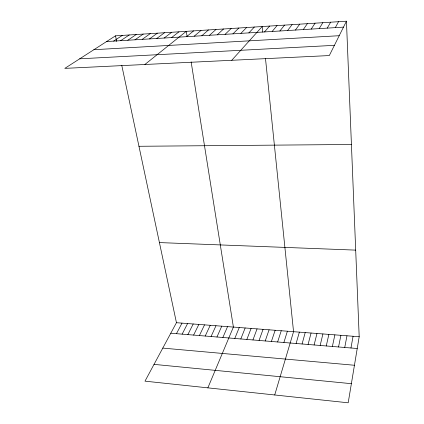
<?xml version="1.0" encoding="UTF-8"?>
<svg xmlns="http://www.w3.org/2000/svg" width="424" height="424" viewBox="0 0 424 424"><rect width="100%" height="100%" fill="white"/><g stroke="black" fill="none" stroke-linecap="round" stroke-linejoin="round"><path stroke-width="0.64" d="M346.445 21.2L329.316 55.56L64.808 68.375L115.487 35.839L346.445 21.2L359.192 336.725L348.194 402.8L144.992 381.16L176.448 322.701L121.741 65.259M350.966 347.993L353.065 336.253M344.739 347.484L346.97 335.787M338.543 346.975L340.907 335.32M332.379 346.472L334.875 334.859M326.252 345.968L328.876 334.398M320.157 345.465L322.908 333.937M314.099 344.972L316.977 333.481M308.073 344.474L311.073 333.031M302.079 343.986L305.201 332.58M296.116 343.493L299.36 332.13M274.72 394.972L293.551 331.685L265.461 58.274M283.889 342.491L287.387 331.213M277.63 341.977L281.25 330.741M271.402 341.468L275.149 330.275M265.217 340.96L269.086 329.808M259.064 340.456L263.055 329.347M252.943 339.953L257.055 328.886M246.858 339.454L251.093 328.43M240.811 338.962L245.157 327.975M234.795 338.463L239.258 327.519M207.861 387.854L233.391 327.068L191.134 61.883M222.865 337.488L227.556 326.623M216.95 337.001L221.757 326.178M211.067 336.518L215.986 325.733M205.216 336.041L210.246 325.293M199.402 335.564L204.532 324.858M193.614 335.087L198.856 324.418M187.858 334.616L193.206 323.989M182.14 334.149L187.594 323.554M176.448 333.683L182.002 323.13M335.331 27.629L338.516 21.704M327.233 28.122L330.641 22.202M319.192 28.609L322.823 22.695M311.211 29.092L315.059 23.188M303.287 29.574L307.352 23.675M295.422 30.056L299.694 24.163M287.61 30.528L292.094 24.645M279.856 31L284.541 25.122M272.155 31.471L277.042 25.599M264.507 31.933L269.595 26.071M231.737 60.288L262.202 26.537L262.774 32.129M248.867 32.886L254.358 27.035M240.874 33.369L246.572 27.528M232.946 33.851L238.845 28.021M225.075 34.333L231.175 28.503M217.263 34.805L223.554 28.986M209.509 35.277L215.991 29.468M201.808 35.748L208.481 29.945M194.166 36.21L201.024 30.417M186.581 36.671L193.62 30.883M144.87 64.496L186.269 31.35L187.09 36.528M171.572 37.588L178.965 31.816M164.146 38.038L171.715 32.272M156.774 38.483L164.517 32.727M149.455 38.929L157.368 33.183M142.188 39.374L150.266 33.634M134.97 39.814L143.217 34.079M127.804 40.248L136.215 34.524M120.692 40.678L129.256 34.964M113.627 41.107L122.35 35.404M106.61 41.536L343.488 27.131M93.874 49.714L339.211 35.706M79.701 58.814L334.409 45.336M138.955 146.28L351.427 144.483M159.424 242.581L355.694 250.123M176.448 322.701L359.192 336.725M170.787 333.216L357.231 348.507M162.784 348.099L354.443 365.26M154.029 364.37L351.374 383.683M115.487 35.839L116.68 41.446"/></g></svg>
